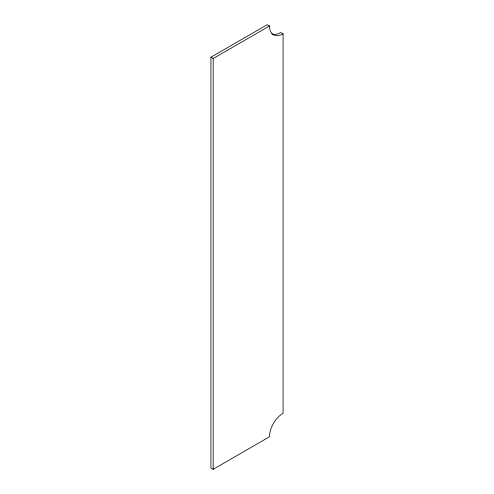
<?xml version="1.0" encoding="UTF-8"?>
<svg xmlns="http://www.w3.org/2000/svg" width="494" height="494" viewBox="0 0 494 494"><rect width="100%" height="100%" fill="white"/><g stroke="black" fill="none" stroke-linecap="round" stroke-linejoin="round"><path stroke-width="0.74" d="M210.919 57.205L267.223 24.7L269.489 26.009A19.217 11.096 -60 0 0 283.081 33.851L283.081 413.256A19.217 11.096 -60 0 0 269.489 436.795L213.186 469.3L210.919 467.991L210.919 57.205L213.186 58.514L269.489 26.009M283.081 33.851L280.814 32.548A19.217 11.096 -60 0 1 271.842 33.82M213.186 58.514L213.186 469.3"/></g></svg>
